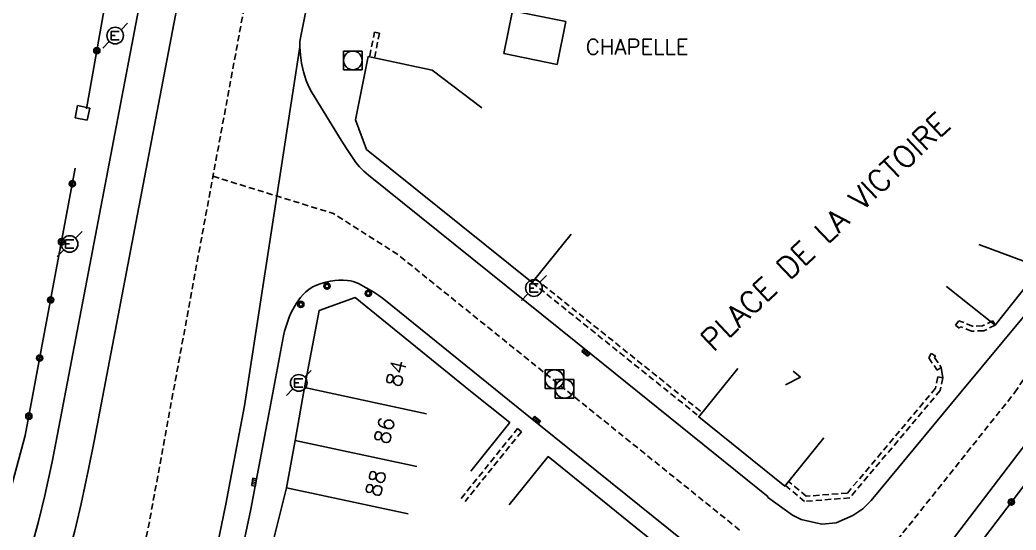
# Model space of a CAD drawing. Header units: millimetres. Extents: x 133000 to 134000, y 143000 to 144000.
# Drawn here: x 133261.5 to 133341.5, y 143894.6 to 143935.6 of the extents above; entities that cross this region are included whole.
import ezdxf
from ezdxf.enums import TextEntityAlignment as Align

# ---------------------------------------------------------------- set-up
doc = ezdxf.new("R2010")
doc.units = ezdxf.units.MM
doc.linetypes.add('DASHED', pattern=[0.75, 0.5, -0.25])
doc.layers.get('0').update_dxf_attribs({"linetype": 'CONTINUOUS'})
for name, color, linetype in [('W0001', 6, 'DASHED'), ('W0008', 7, 'CONTINUOUS'), ('W0100', 7, 'CONTINUOUS'), ('W0105', 7, 'CONTINUOUS'), ('W0112', 1, 'DASHED'), ('W0322', 7, 'CONTINUOUS'), ('W0400', 7, 'CONTINUOUS'), ('W0420', 7, 'CONTINUOUS'), ('W0471', 7, 'CONTINUOUS'), ('W0984', 7, 'CONTINUOUS'), ('W0989', 7, 'CONTINUOUS'), ('W0991', 7, 'CONTINUOUS'), ('W1102', 7, 'CONTINUOUS')]:
    doc.layers.add(name, color=color, linetype=linetype)
doc.styles.get("Standard").update_dxf_attribs({"font": 'romans.shx', "width": 0.85})

# ---------------------------------------------------------------- blocks, each defined once
blk = doc.blocks.new('T471')
for p, q in [((0.500001, 0.500001), (1.000002, 1.000002)), ((-0.333334, 0.333334), (-0.333334, -0.333334)), ((-0.333334, 0.333334), (0.333334, 0.333334)), ((-0.333334, 0), (0, 0)), ((-0.500001, -0.500001), (-1.000002, -1.000002)), ((-0.333334, -0.333334), (0.333334, -0.333334))]:
    blk.add_line(p, q)
blk.add_ellipse((0, 0), major_axis=(0.471405, 0.471405), ratio=1, start_param=5.497787144, end_param=11.780972451)
blk = doc.blocks.new('T400')
for p, q in [((-0.15, 0.3), (0.15, 0.3)), ((-0.15, -0.25), (-0.15, 0.3)), ((-0.15, 0.15), (0.15, 0.15)), ((-0.15, 0), (0.15, 0)), ((0.15, 0.3), (0.15, -0.25)), ((-0.15, -0.15), (0.15, -0.15)), ((-0.15, -0.25), (-0.15, -0.3)), ((-0.15, -0.3), (0.15, -0.3)), ((0.15, -0.3), (0.15, -0.25))]:
    blk.add_line(p, q)
blk = doc.blocks.new('t112o')
at = {"color": 0, "linetype": 'Continuous'}
for p, q in [((-0.5, 0.5), (0.5, 0.5)), ((-0.5, -0.5), (-0.5, 0.5)), ((0.5, 0.5), (0.5, -0.5)), ((0.5, -0.5), (-0.5, -0.5))]:
    blk.add_line(p, q, dxfattribs=at)
blk = doc.blocks.new('T420')
for p, q in [((0.75, 0.75), (-0.75, 0.75)), ((-0.75, 0.75), (-0.75, -0.75)), ((0.75, 0.75), (0.75, -0.75)), ((0.75, -0.75), (-0.75, -0.75))]:
    blk.add_line(p, q)
blk.add_ellipse((0, 0), major_axis=(-0.53, 0.53), ratio=1, start_param=3.926991, end_param=10.210176)
blk = doc.blocks.new('t322o')
at = {"color": 0, "linetype": 'Continuous'}
for radius in [0.25, 0.15]:
    blk.add_circle((0, 0), radius, dxfattribs=at)

msp = doc.modelspace()

# ---------------------------------------------------------------- linework, layer by layer
at = {"layer": 'W0001', "flags": 128}
for points in [[(133179.449, 143705.209), (133180.469, 143712.249), (133186.513, 143719.564), (133192.947, 143727.932), (133197.472, 143734.403), (133200.04, 143735.723), (133204.134, 143735.549), (133209.979, 143745.849), (133215.982, 143758.072), (133230.995, 143793.524), (133256.916, 143854.924), (133266.104, 143876.618), (133269.587, 143886.354), (133271.78, 143894.548), (133276.45, 143919.953), (133286.218, 143972.729), (133291.5, 144000)], [(133319.306, 143894.604), (133291.881, 143916.71), (133286.709, 143920.019), (133277.017, 143923.017)]]:
    msp.add_lwpolyline(points, dxfattribs=at)
at = {"layer": 'W0001'}
msp.add_lwpolyline([(133325.63, 143889.691), (133331.96, 143893.788), (133341.392, 143905.632), (133349.193, 143917.47)], dxfattribs=at)
at = {"layer": 'W0008'}
for points in [[(133283.21, 144000), (133280.255, 143984.514), (133271.17, 143937.094), (133264.542, 143902.306), (133264.101, 143900.085), (133263.521, 143897.379), (133263.017, 143895.282), (133262.159, 143892.146), (133261.469, 143889.816), (133260.518, 143886.777), (133259.889, 143884.85), (133259.24, 143882.93), (133258.967, 143882.171), (133258.675, 143881.42), (133257.665, 143878.971), (133255.021, 143872.713), (133246.942, 143853.74), (133234.943, 143825.092)], [(133237.701, 143823.933), (133249.698, 143852.576), (133257.775, 143871.545), (133260.426, 143877.818), (133261.452, 143880.307), (133261.769, 143881.123), (133262.065, 143881.945), (133262.728, 143883.907), (133263.367, 143885.866), (133264.331, 143888.944), (133265.037, 143891.326), (133265.915, 143894.538), (133266.438, 143896.716), (133267.03, 143899.48), (133267.479, 143901.734), (133274.109, 143936.533), (133283.193, 143983.952), (133286.425, 144000)], [(133299.87, 144000), (133292.954, 143963.995), (133287.985, 143937.917), (133284.892, 143938.409), (133284.064, 143934.261), (133284.004, 143933.838), (133283.993, 143933.411), (133284.038, 143932.749), (133284.131, 143932.093), (133284.284, 143931.399), (133284.491, 143930.72), (133284.686, 143930.244), (133284.932, 143929.792), (133287.325, 143925.907), (133287.743, 143925.24), (133288.215, 143924.513), (133288.488, 143924.132), (133288.791, 143923.774), (133289.139, 143923.422), (133289.512, 143923.098), (133307.516, 143908.623), (133321.591, 143897.272)], [(133283.993, 143933.411), (133279.543, 143904.575), (133278.412, 143898.519), (133278.055, 143896.692), (133277.186, 143892.521), (133276.821, 143890.891), (133276.423, 143889.275), (133275.891, 143887.285), (133275.325, 143885.304), (133274.68, 143883.212), (133273.991, 143881.139), (133273.355, 143879.368), (133272.67, 143877.608), (133270.699, 143872.78), (133269.313, 143869.468), (133260.687, 143849.171), (133260.036, 143847.644), (133244.425, 143810.718)], [(133346.143, 143919.598), (133345.83, 143918.706), (133344.583, 143915.274), (133343.69, 143913.624), (133337.089, 143905.709), (133329.867, 143896.979), (133329.213, 143896.293), (133328.408, 143895.76), (133327.064, 143895.182), (133325.924, 143895.069), (133324.244, 143895.446), (133323.542, 143895.792), (133321.557, 143897.229)], [(133317.019, 143891.937), (133302.088, 143903.974), (133290.727, 143913.154), (133290.342, 143913.445), (133289.938, 143913.711), (133289.328, 143914.066), (133288.703, 143914.394), (133288.494, 143914.486), (133288.278, 143914.558), (133288.056, 143914.609), (133287.83, 143914.64), (133287.485, 143914.661), (133287.139, 143914.66), (133286.794, 143914.638), (133286.451, 143914.595), (133286.07, 143914.519), (133285.697, 143914.41), (133285.335, 143914.27), (133284.987, 143914.098), (133284.723, 143913.934), (133284.478, 143913.743), (133284.255, 143913.526), (133284.057, 143913.286), (133283.729, 143912.814), (133283.428, 143912.324), (133283.271, 143912.021), (133283.143, 143911.705), (133282.764, 143910.566), (133282.673, 143910.211), (133281.547, 143904.2), (133280.415, 143898.136), (133280.054, 143896.288), (133279.179, 143892.09)], [(133342.782, 143902.165), (133335.45, 143892.544), (133334.639, 143891.166), (133334.325, 143889.654), (133334.353, 143888.254), (133334.932, 143886.919), (133335.863, 143885.766), (133338.147, 143883.845), (133359.033, 143866.886)]]:
    msp.add_lwpolyline(points, dxfattribs=at)
at = {"layer": 'W0100'}
for points in [[(133338.511, 143917.524), (133343.203, 143915.796), (133351.924, 143939.475), (133351.928, 143939.466), (133353.237, 143942.966), (133353.184, 143942.997), (133359.199, 143959.606), (133362.208, 143967.935), (133366.107, 143978.582), (133361.412, 143980.301)], [(133298.606, 143928.521), (133294.615, 143931.532), (133294.615, 143931.532), (133294.615, 143931.532), (133289.479, 143932.631), (133288.473, 143927.549), (133289.351, 143925.175), (133302.653, 143914.481), (133305.786, 143918.377)], [(133342.614, 143914.564), (133339.829, 143911.053), (133335.911, 143914.16), (133335.911, 143914.16), (133335.911, 143914.16), (133335.911, 143914.16), (133335.911, 143914.16), (133335.911, 143914.16), (133335.911, 143914.16), (133335.911, 143914.16), (133335.911, 143914.16), (133335.911, 143914.16), (133335.911, 143914.16), (133335.911, 143914.16), (133335.911, 143914.16), (133335.911, 143914.16), (133335.911, 143914.16), (133335.911, 143914.16), (133335.911, 143914.16), (133335.911, 143914.16), (133335.911, 143914.16), (133335.911, 143914.16), (133335.911, 143914.16), (133335.911, 143914.16), (133335.911, 143914.16), (133335.911, 143914.16), (133335.911, 143914.16), (133335.911, 143914.16), (133335.911, 143914.16), (133335.911, 143914.16), (133335.911, 143914.16), (133335.911, 143914.16), (133335.911, 143914.16), (133335.911, 143914.16), (133335.911, 143914.16), (133335.911, 143914.16), (133335.911, 143914.16), (133335.911, 143914.16), (133335.911, 143914.16), (133335.911, 143914.16), (133335.911, 143914.16), (133335.911, 143914.16), (133335.911, 143914.16), (133335.911, 143914.16), (133335.911, 143914.16), (133335.911, 143914.16), (133335.911, 143914.16), (133335.911, 143914.16), (133335.911, 143914.16), (133335.911, 143914.16), (133335.911, 143914.16), (133335.911, 143914.16), (133335.911, 143914.16), (133335.911, 143914.16), (133335.911, 143914.16), (133335.911, 143914.16), (133335.911, 143914.16), (133335.911, 143914.16), (133335.911, 143914.16), (133335.911, 143914.16), (133335.911, 143914.16), (133335.911, 143914.16), (133335.911, 143914.16), (133335.911, 143914.16), (133335.911, 143914.16), (133335.911, 143914.16), (133335.911, 143914.16), (133335.911, 143914.16), (133335.911, 143914.16), (133335.911, 143914.16), (133335.911, 143914.16), (133335.911, 143914.16), (133335.911, 143914.16), (133335.911, 143914.16), (133335.911, 143914.16), (133335.911, 143914.16), (133335.911, 143914.16), (133335.911, 143914.16), (133335.911, 143914.16), (133335.911, 143914.16), (133335.911, 143914.16), (133335.911, 143914.16), (133335.911, 143914.16), (133335.911, 143914.16), (133335.911, 143914.16), (133335.911, 143914.16), (133335.911, 143914.16), (133335.911, 143914.16), (133335.911, 143914.16), (133335.911, 143914.16), (133335.911, 143914.16), (133335.911, 143914.16), (133335.911, 143914.16), (133335.911, 143914.16), (133335.911, 143914.16), (133335.911, 143914.16), (133335.911, 143914.16), (133335.911, 143914.16), (133335.911, 143914.16), (133335.911, 143914.16), (133335.911, 143914.16), (133335.911, 143914.16), (133335.911, 143914.16), (133335.911, 143914.16), (133335.911, 143914.16), (133335.911, 143914.16), (133335.911, 143914.16), (133335.911, 143914.16), (133335.911, 143914.16), (133335.911, 143914.16), (133335.911, 143914.16), (133335.911, 143914.16), (133335.911, 143914.16), (133335.911, 143914.16), (133335.911, 143914.16), (133335.911, 143914.16), (133335.911, 143914.16)], [(133256.154, 143828.753), (133257.692, 143832.734), (133259.749, 143836.601), (133261.387, 143840.506), (133262.99, 143844.434), (133264.929, 143848.974), (133267.574, 143854.983), (133270.207, 143861.226), (133273.411, 143868.781), (133276.399, 143876.436), (133278.347, 143881.813), (133280.017, 143886.277), (133281.72, 143893.17), (133282.922, 143897.999), (133283.614, 143901.802), (133284.382, 143906.045), (133285.542, 143912.228), (133288.449, 143913.277), (133297.692, 143905.743), (133300.845, 143903.238), (133297.735, 143899.324)], [(133326.073, 143902.005), (133322.935, 143898.113), (133316.029, 143903.681), (133319.168, 143907.573), (133319.168, 143907.573), (133319.168, 143907.573), (133319.168, 143907.573), (133319.168, 143907.573), (133319.168, 143907.573), (133319.168, 143907.573), (133319.168, 143907.573), (133319.168, 143907.573), (133319.168, 143907.573), (133319.168, 143907.573), (133319.168, 143907.573), (133319.168, 143907.573), (133319.168, 143907.573), (133319.168, 143907.573), (133319.168, 143907.573), (133319.168, 143907.573), (133319.168, 143907.573), (133319.168, 143907.573), (133319.168, 143907.573), (133319.168, 143907.573), (133319.168, 143907.573), (133319.168, 143907.573), (133319.168, 143907.573), (133319.168, 143907.573), (133319.168, 143907.573), (133319.168, 143907.573), (133319.168, 143907.573), (133319.168, 143907.573), (133319.168, 143907.573), (133319.168, 143907.573), (133319.168, 143907.573), (133319.168, 143907.573), (133319.168, 143907.573), (133319.168, 143907.573), (133319.168, 143907.573), (133319.168, 143907.573), (133319.168, 143907.573), (133319.168, 143907.573), (133319.168, 143907.573), (133319.168, 143907.573), (133319.168, 143907.573), (133319.168, 143907.573), (133319.168, 143907.573), (133319.168, 143907.573), (133319.168, 143907.573), (133319.168, 143907.573), (133319.168, 143907.573), (133319.168, 143907.573), (133319.168, 143907.573), (133319.168, 143907.573), (133319.168, 143907.573), (133319.168, 143907.573), (133319.168, 143907.573), (133319.168, 143907.573), (133319.168, 143907.573), (133319.168, 143907.573), (133319.168, 143907.573), (133319.168, 143907.573), (133319.168, 143907.573), (133319.168, 143907.573), (133319.168, 143907.573), (133319.168, 143907.573), (133319.168, 143907.573), (133319.168, 143907.573), (133319.168, 143907.573), (133319.168, 143907.573), (133319.168, 143907.573), (133319.168, 143907.573), (133319.168, 143907.573), (133319.168, 143907.573), (133319.168, 143907.573), (133319.168, 143907.573), (133319.168, 143907.573), (133319.168, 143907.573), (133319.168, 143907.573), (133319.168, 143907.573), (133319.168, 143907.573), (133319.168, 143907.573), (133319.168, 143907.573), (133319.168, 143907.573), (133319.168, 143907.573), (133319.168, 143907.573), (133319.168, 143907.573), (133319.168, 143907.573), (133319.168, 143907.573), (133319.168, 143907.573), (133319.168, 143907.573), (133319.168, 143907.573), (133319.168, 143907.573), (133319.168, 143907.573), (133319.168, 143907.573), (133319.168, 143907.573), (133319.168, 143907.573), (133319.168, 143907.573), (133319.168, 143907.573), (133319.168, 143907.573), (133319.168, 143907.573), (133319.168, 143907.573), (133319.168, 143907.573), (133319.168, 143907.573), (133319.168, 143907.573), (133319.168, 143907.573), (133319.168, 143907.573), (133319.168, 143907.573), (133319.168, 143907.573), (133319.168, 143907.573), (133319.168, 143907.573), (133319.168, 143907.573), (133319.168, 143907.573), (133319.168, 143907.573), (133319.168, 143907.573), (133319.168, 143907.573), (133319.168, 143907.573), (133319.168, 143907.573), (133319.168, 143907.573), (133319.168, 143907.573)], [(133315.403, 143891.3), (133311.547, 143894.363), (133303.936, 143900.505), (133300.797, 143896.614)]]:
    msp.add_lwpolyline(points, dxfattribs=at)
at = {"layer": 'W0100', "flags": 128}
msp.add_lwpolyline([(133300.373, 143932.867), (133301.064, 143936.307), (133305.347, 143935.446), (133304.655, 143932.006)], close=True, dxfattribs=at)
at = {"layer": 'W0105'}
msp.add_line((133335.502, 143907.655), (133335.616, 143906.814), dxfattribs=at)
at = {"layer": 'W0112'}
for points in [[(133289.612, 143932.682), (133289.986, 143934.602), (133290.378, 143934.525), (133290.004, 143932.605)], [(133339.83, 143911.052), (133339.654, 143911.411), (133338.81, 143910.998), (133338.005, 143910.983), (133336.912, 143911.419), (133336.632, 143911.064), (133336.947, 143910.817), (133336.947, 143910.817), (133336.947, 143910.817), (133336.947, 143910.817), (133336.947, 143910.817), (133336.947, 143910.817), (133336.947, 143910.817), (133336.947, 143910.817), (133336.947, 143910.817), (133336.947, 143910.817), (133336.947, 143910.817), (133336.947, 143910.817), (133336.947, 143910.817), (133336.947, 143910.817), (133336.947, 143910.817), (133336.947, 143910.817), (133336.947, 143910.817), (133336.947, 143910.817), (133336.947, 143910.817), (133336.947, 143910.817), (133336.947, 143910.817), (133336.947, 143910.817), (133336.947, 143910.817), (133336.947, 143910.817), (133336.947, 143910.817), (133336.947, 143910.817), (133336.947, 143910.817), (133336.947, 143910.817), (133336.947, 143910.817), (133336.947, 143910.817), (133336.947, 143910.817), (133336.947, 143910.817), (133336.947, 143910.817), (133336.947, 143910.817), (133336.947, 143910.817), (133336.947, 143910.817), (133336.947, 143910.817), (133336.947, 143910.817), (133336.947, 143910.817), (133336.947, 143910.817), (133336.947, 143910.817), (133336.947, 143910.817), (133336.947, 143910.817), (133336.947, 143910.817), (133336.947, 143910.817), (133336.947, 143910.817), (133336.947, 143910.817), (133336.947, 143910.817), (133336.947, 143910.817), (133336.947, 143910.817), (133336.947, 143910.817), (133336.947, 143910.817), (133336.947, 143910.817), (133336.947, 143910.817), (133336.947, 143910.817), (133336.947, 143910.817), (133336.947, 143910.817), (133336.947, 143910.817), (133336.947, 143910.817), (133336.947, 143910.817), (133336.947, 143910.817), (133336.947, 143910.817), (133336.947, 143910.817), (133336.947, 143910.817), (133336.947, 143910.817), (133336.947, 143910.817), (133336.947, 143910.817), (133336.947, 143910.817), (133336.947, 143910.817), (133336.947, 143910.817), (133336.947, 143910.817), (133336.947, 143910.817), (133336.947, 143910.817), (133336.947, 143910.817), (133336.947, 143910.817), (133336.947, 143910.817), (133336.947, 143910.817), (133336.947, 143910.817), (133336.947, 143910.817), (133336.947, 143910.817), (133336.947, 143910.817), (133336.947, 143910.817), (133336.947, 143910.817), (133336.947, 143910.817), (133336.947, 143910.817), (133336.947, 143910.817), (133336.947, 143910.817), (133336.947, 143910.817), (133336.947, 143910.817), (133336.947, 143910.817), (133336.947, 143910.817), (133336.947, 143910.817), (133336.947, 143910.817), (133336.947, 143910.817), (133336.947, 143910.817), (133336.947, 143910.817), (133336.947, 143910.817), (133336.947, 143910.817), (133336.947, 143910.817), (133336.947, 143910.817), (133336.947, 143910.817), (133336.947, 143910.817), (133336.947, 143910.817), (133336.947, 143910.817), (133336.947, 143910.817), (133336.947, 143910.817), (133336.947, 143910.817), (133336.947, 143910.817), (133336.947, 143910.817), (133336.947, 143910.817), (133336.947, 143910.817), (133336.947, 143910.817), (133336.947, 143910.817), (133336.947, 143910.817)], [(133339.83, 143911.052), (133338.906, 143910.6), (133337.931, 143910.581), (133337.041, 143910.937), (133336.947, 143910.817), (133336.947, 143910.817), (133336.947, 143910.817), (133336.947, 143910.817), (133336.947, 143910.817), (133336.947, 143910.817), (133336.947, 143910.817), (133336.947, 143910.817), (133336.947, 143910.817), (133336.947, 143910.817), (133336.947, 143910.817), (133336.947, 143910.817), (133336.947, 143910.817), (133336.947, 143910.817), (133336.947, 143910.817), (133336.947, 143910.817), (133336.947, 143910.817), (133336.947, 143910.817), (133336.947, 143910.817), (133336.947, 143910.817), (133336.947, 143910.817), (133336.947, 143910.817), (133336.947, 143910.817), (133336.947, 143910.817), (133336.947, 143910.817), (133336.947, 143910.817), (133336.947, 143910.817), (133336.947, 143910.817), (133336.947, 143910.817), (133336.947, 143910.817), (133336.947, 143910.817), (133336.947, 143910.817), (133336.947, 143910.817), (133336.947, 143910.817), (133336.947, 143910.817), (133336.947, 143910.817), (133336.947, 143910.817), (133336.947, 143910.817), (133336.947, 143910.817), (133336.947, 143910.817), (133336.947, 143910.817), (133336.947, 143910.817), (133336.947, 143910.817), (133336.947, 143910.817), (133336.947, 143910.817), (133336.947, 143910.817), (133336.947, 143910.817), (133336.947, 143910.817), (133336.947, 143910.817), (133336.947, 143910.817), (133336.947, 143910.817), (133336.947, 143910.817), (133336.947, 143910.817), (133336.947, 143910.817), (133336.947, 143910.817), (133336.947, 143910.817), (133336.947, 143910.817), (133336.947, 143910.817), (133336.947, 143910.817), (133336.947, 143910.817), (133336.947, 143910.817), (133336.947, 143910.817), (133336.947, 143910.817), (133336.947, 143910.817), (133336.947, 143910.817), (133336.947, 143910.817), (133336.947, 143910.817), (133336.947, 143910.817), (133336.947, 143910.817), (133336.947, 143910.817), (133336.947, 143910.817), (133336.947, 143910.817), (133336.947, 143910.817), (133336.947, 143910.817), (133336.947, 143910.817), (133336.947, 143910.817), (133336.947, 143910.817), (133336.947, 143910.817), (133336.947, 143910.817), (133336.947, 143910.817), (133336.947, 143910.817), (133336.947, 143910.817), (133336.947, 143910.817), (133336.947, 143910.817), (133336.947, 143910.817), (133336.947, 143910.817), (133336.947, 143910.817), (133336.947, 143910.817), (133336.947, 143910.817), (133336.947, 143910.817), (133336.947, 143910.817), (133336.947, 143910.817), (133336.947, 143910.817), (133336.947, 143910.817), (133336.947, 143910.817), (133336.947, 143910.817), (133336.947, 143910.817), (133336.947, 143910.817), (133336.947, 143910.817), (133336.947, 143910.817), (133336.947, 143910.817), (133336.947, 143910.817), (133336.947, 143910.817), (133336.947, 143910.817), (133336.947, 143910.817), (133336.947, 143910.817), (133336.947, 143910.817), (133336.947, 143910.817), (133336.947, 143910.817), (133336.947, 143910.817), (133336.947, 143910.817), (133336.947, 143910.817), (133336.947, 143910.817), (133336.947, 143910.817), (133336.947, 143910.817), (133336.947, 143910.817)], [(133335.034, 143908.595), (133334.677, 143908.775), (133334.502, 143908.428), (133335.169, 143907.433), (133335.501, 143907.655), (133335.501, 143907.655), (133335.501, 143907.655), (133335.501, 143907.655), (133335.501, 143907.655), (133335.501, 143907.655), (133335.501, 143907.655), (133335.501, 143907.655), (133335.501, 143907.655), (133335.501, 143907.655), (133335.501, 143907.655), (133335.501, 143907.655), (133335.501, 143907.655), (133335.501, 143907.655), (133335.501, 143907.655), (133335.501, 143907.655), (133335.501, 143907.655), (133335.501, 143907.655), (133335.501, 143907.655), (133335.501, 143907.655), (133335.501, 143907.655), (133335.501, 143907.655), (133335.501, 143907.655), (133335.501, 143907.655), (133335.501, 143907.655), (133335.501, 143907.655), (133335.501, 143907.655), (133335.501, 143907.655), (133335.501, 143907.655), (133335.501, 143907.655), (133335.501, 143907.655), (133335.501, 143907.655), (133335.501, 143907.655), (133335.501, 143907.655), (133335.501, 143907.655), (133335.501, 143907.655), (133335.501, 143907.655), (133335.501, 143907.655), (133335.501, 143907.655), (133335.501, 143907.655), (133335.501, 143907.655), (133335.501, 143907.655), (133335.501, 143907.655), (133335.501, 143907.655), (133335.501, 143907.655), (133335.501, 143907.655), (133335.501, 143907.655), (133335.501, 143907.655), (133335.501, 143907.655), (133335.501, 143907.655), (133335.501, 143907.655), (133335.501, 143907.655), (133335.501, 143907.655), (133335.501, 143907.655), (133335.501, 143907.655), (133335.501, 143907.655), (133335.501, 143907.655), (133335.501, 143907.655), (133335.501, 143907.655), (133335.501, 143907.655), (133335.501, 143907.655), (133335.501, 143907.655), (133335.501, 143907.655), (133335.501, 143907.655), (133335.501, 143907.655), (133335.501, 143907.655), (133335.501, 143907.655), (133335.501, 143907.655), (133335.501, 143907.655), (133335.501, 143907.655), (133335.501, 143907.655), (133335.501, 143907.655), (133335.501, 143907.655), (133335.501, 143907.655), (133335.501, 143907.655), (133335.501, 143907.655), (133335.501, 143907.655), (133335.501, 143907.655), (133335.501, 143907.655), (133335.501, 143907.655), (133335.501, 143907.655), (133335.501, 143907.655), (133335.501, 143907.655), (133335.501, 143907.655), (133335.501, 143907.655), (133335.501, 143907.655), (133335.501, 143907.655), (133335.501, 143907.655), (133335.501, 143907.655), (133335.501, 143907.655), (133335.501, 143907.655), (133335.501, 143907.655), (133335.501, 143907.655), (133335.501, 143907.655), (133335.501, 143907.655), (133335.501, 143907.655), (133335.501, 143907.655), (133335.501, 143907.655), (133335.501, 143907.655), (133335.501, 143907.655), (133335.501, 143907.655), (133335.501, 143907.655), (133335.501, 143907.655), (133335.501, 143907.655), (133335.501, 143907.655), (133335.501, 143907.655), (133335.501, 143907.655), (133335.501, 143907.655), (133335.501, 143907.655), (133335.501, 143907.655), (133335.501, 143907.655), (133335.501, 143907.655), (133335.501, 143907.655), (133335.501, 143907.655), (133335.501, 143907.655), (133335.501, 143907.655)], [(133335.034, 143908.595), (133334.965, 143908.457), (133335.501, 143907.655), (133335.501, 143907.655), (133335.501, 143907.655), (133335.501, 143907.655), (133335.501, 143907.655), (133335.501, 143907.655), (133335.501, 143907.655), (133335.501, 143907.655), (133335.501, 143907.655), (133335.501, 143907.655), (133335.501, 143907.655), (133335.501, 143907.655), (133335.501, 143907.655), (133335.501, 143907.655), (133335.501, 143907.655), (133335.501, 143907.655), (133335.501, 143907.655), (133335.501, 143907.655), (133335.501, 143907.655), (133335.501, 143907.655), (133335.501, 143907.655), (133335.501, 143907.655), (133335.501, 143907.655), (133335.501, 143907.655), (133335.501, 143907.655), (133335.501, 143907.655), (133335.501, 143907.655), (133335.501, 143907.655), (133335.501, 143907.655), (133335.501, 143907.655), (133335.501, 143907.655), (133335.501, 143907.655), (133335.501, 143907.655), (133335.501, 143907.655), (133335.501, 143907.655), (133335.501, 143907.655), (133335.501, 143907.655), (133335.501, 143907.655), (133335.501, 143907.655), (133335.501, 143907.655), (133335.501, 143907.655), (133335.501, 143907.655), (133335.501, 143907.655), (133335.501, 143907.655), (133335.501, 143907.655), (133335.501, 143907.655), (133335.501, 143907.655), (133335.501, 143907.655), (133335.501, 143907.655), (133335.501, 143907.655), (133335.501, 143907.655), (133335.501, 143907.655), (133335.501, 143907.655), (133335.501, 143907.655), (133335.501, 143907.655), (133335.501, 143907.655), (133335.501, 143907.655), (133335.501, 143907.655), (133335.501, 143907.655), (133335.501, 143907.655), (133335.501, 143907.655), (133335.501, 143907.655), (133335.501, 143907.655), (133335.501, 143907.655), (133335.501, 143907.655), (133335.501, 143907.655), (133335.501, 143907.655), (133335.501, 143907.655), (133335.501, 143907.655), (133335.501, 143907.655), (133335.501, 143907.655), (133335.501, 143907.655), (133335.501, 143907.655), (133335.501, 143907.655), (133335.501, 143907.655), (133335.501, 143907.655), (133335.501, 143907.655), (133335.501, 143907.655), (133335.501, 143907.655), (133335.501, 143907.655), (133335.501, 143907.655), (133335.501, 143907.655), (133335.501, 143907.655), (133335.501, 143907.655), (133335.501, 143907.655), (133335.501, 143907.655), (133335.501, 143907.655), (133335.501, 143907.655), (133335.501, 143907.655), (133335.501, 143907.655), (133335.501, 143907.655), (133335.501, 143907.655), (133335.501, 143907.655), (133335.501, 143907.655), (133335.501, 143907.655), (133335.501, 143907.655), (133335.501, 143907.655), (133335.501, 143907.655), (133335.501, 143907.655), (133335.501, 143907.655), (133335.501, 143907.655), (133335.501, 143907.655), (133335.501, 143907.655), (133335.501, 143907.655), (133335.501, 143907.655), (133335.501, 143907.655), (133335.501, 143907.655), (133335.501, 143907.655), (133335.501, 143907.655), (133335.501, 143907.655), (133335.501, 143907.655), (133335.501, 143907.655), (133335.501, 143907.655), (133335.501, 143907.655), (133335.501, 143907.655), (133335.501, 143907.655), (133335.501, 143907.655), (133335.501, 143907.655)], [(133335.614, 143906.814), (133335.222, 143906.895), (133335.036, 143905.986), (133327.96, 143897.57), (133324.662, 143897.317), (133323.227, 143898.51), (133322.972, 143898.203), (133322.972, 143898.203), (133322.972, 143898.203), (133322.972, 143898.203), (133322.972, 143898.203), (133322.972, 143898.203), (133322.972, 143898.203), (133322.972, 143898.203), (133322.972, 143898.203), (133322.972, 143898.203), (133322.972, 143898.203), (133322.972, 143898.203), (133322.972, 143898.203), (133322.972, 143898.203), (133322.972, 143898.203), (133322.972, 143898.203), (133322.972, 143898.203), (133322.972, 143898.203), (133322.972, 143898.203), (133322.972, 143898.203), (133322.972, 143898.203), (133322.972, 143898.203), (133322.972, 143898.203), (133322.972, 143898.203), (133322.972, 143898.203), (133322.972, 143898.203), (133322.972, 143898.203), (133322.972, 143898.203), (133322.972, 143898.203), (133322.972, 143898.203), (133322.972, 143898.203), (133322.972, 143898.203), (133322.972, 143898.203), (133322.972, 143898.203), (133322.972, 143898.203), (133322.972, 143898.203), (133322.972, 143898.203), (133322.972, 143898.203), (133322.972, 143898.203), (133322.972, 143898.203), (133322.972, 143898.203), (133322.972, 143898.203), (133322.972, 143898.203), (133322.972, 143898.203), (133322.972, 143898.203), (133322.972, 143898.203), (133322.972, 143898.203), (133322.972, 143898.203), (133322.972, 143898.203), (133322.972, 143898.203), (133322.972, 143898.203), (133322.972, 143898.203), (133322.972, 143898.203), (133322.972, 143898.203), (133322.972, 143898.203), (133322.972, 143898.203), (133322.972, 143898.203), (133322.972, 143898.203), (133322.972, 143898.203), (133322.972, 143898.203), (133322.972, 143898.203), (133322.972, 143898.203), (133322.972, 143898.203), (133322.972, 143898.203), (133322.972, 143898.203), (133322.972, 143898.203), (133322.972, 143898.203), (133322.972, 143898.203), (133322.972, 143898.203), (133322.972, 143898.203), (133322.972, 143898.203), (133322.972, 143898.203), (133322.972, 143898.203), (133322.972, 143898.203), (133322.972, 143898.203), (133322.972, 143898.203), (133322.972, 143898.203), (133322.972, 143898.203), (133322.972, 143898.203), (133322.972, 143898.203), (133322.972, 143898.203), (133322.972, 143898.203), (133322.972, 143898.203), (133322.972, 143898.203), (133322.972, 143898.203), (133322.972, 143898.203), (133322.972, 143898.203), (133322.972, 143898.203), (133322.972, 143898.203), (133322.972, 143898.203), (133322.972, 143898.203), (133322.972, 143898.203), (133322.972, 143898.203), (133322.972, 143898.203), (133322.972, 143898.203), (133322.972, 143898.203), (133322.972, 143898.203), (133322.972, 143898.203), (133322.972, 143898.203), (133322.972, 143898.203), (133322.972, 143898.203), (133322.972, 143898.203), (133322.972, 143898.203), (133322.972, 143898.203), (133322.972, 143898.203), (133322.972, 143898.203), (133322.972, 143898.203), (133322.972, 143898.203), (133322.972, 143898.203), (133322.972, 143898.203), (133322.972, 143898.203), (133322.972, 143898.203), (133322.972, 143898.203), (133322.972, 143898.203)], [(133335.614, 143906.814), (133335.407, 143905.806), (133328.158, 143897.184), (133324.531, 143896.906), (133322.972, 143898.203), (133322.972, 143898.203), (133322.972, 143898.203), (133322.972, 143898.203), (133322.972, 143898.203), (133322.972, 143898.203), (133322.972, 143898.203), (133322.972, 143898.203), (133322.972, 143898.203), (133322.972, 143898.203), (133322.972, 143898.203), (133322.972, 143898.203), (133322.972, 143898.203), (133322.972, 143898.203), (133322.972, 143898.203), (133322.972, 143898.203), (133322.972, 143898.203), (133322.972, 143898.203), (133322.972, 143898.203), (133322.972, 143898.203), (133322.972, 143898.203), (133322.972, 143898.203), (133322.972, 143898.203), (133322.972, 143898.203), (133322.972, 143898.203), (133322.972, 143898.203), (133322.972, 143898.203), (133322.972, 143898.203), (133322.972, 143898.203), (133322.972, 143898.203), (133322.972, 143898.203), (133322.972, 143898.203), (133322.972, 143898.203), (133322.972, 143898.203), (133322.972, 143898.203), (133322.972, 143898.203), (133322.972, 143898.203), (133322.972, 143898.203), (133322.972, 143898.203), (133322.972, 143898.203), (133322.972, 143898.203), (133322.972, 143898.203), (133322.972, 143898.203), (133322.972, 143898.203), (133322.972, 143898.203), (133322.972, 143898.203), (133322.972, 143898.203), (133322.972, 143898.203), (133322.972, 143898.203), (133322.972, 143898.203), (133322.972, 143898.203), (133322.972, 143898.203), (133322.972, 143898.203), (133322.972, 143898.203), (133322.972, 143898.203), (133322.972, 143898.203), (133322.972, 143898.203), (133322.972, 143898.203), (133322.972, 143898.203), (133322.972, 143898.203), (133322.972, 143898.203), (133322.972, 143898.203), (133322.972, 143898.203), (133322.972, 143898.203), (133322.972, 143898.203), (133322.972, 143898.203), (133322.972, 143898.203), (133322.972, 143898.203), (133322.972, 143898.203), (133322.972, 143898.203), (133322.972, 143898.203), (133322.972, 143898.203), (133322.972, 143898.203), (133322.972, 143898.203), (133322.972, 143898.203), (133322.972, 143898.203), (133322.972, 143898.203), (133322.972, 143898.203), (133322.972, 143898.203), (133322.972, 143898.203), (133322.972, 143898.203), (133322.972, 143898.203), (133322.972, 143898.203), (133322.972, 143898.203), (133322.972, 143898.203), (133322.972, 143898.203), (133322.972, 143898.203), (133322.972, 143898.203), (133322.972, 143898.203), (133322.972, 143898.203), (133322.972, 143898.203), (133322.972, 143898.203), (133322.972, 143898.203), (133322.972, 143898.203), (133322.972, 143898.203), (133322.972, 143898.203), (133322.972, 143898.203), (133322.972, 143898.203), (133322.972, 143898.203), (133322.972, 143898.203), (133322.972, 143898.203), (133322.972, 143898.203), (133322.972, 143898.203), (133322.972, 143898.203), (133322.972, 143898.203), (133322.972, 143898.203), (133322.972, 143898.203), (133322.972, 143898.203), (133322.972, 143898.203), (133322.972, 143898.203), (133322.972, 143898.203), (133322.972, 143898.203), (133322.972, 143898.203), (133322.972, 143898.203), (133322.972, 143898.203), (133322.972, 143898.203)], [(133296.953, 143897.147), (133301.47, 143902.744), (133301.782, 143902.493), (133297.264, 143896.896)]]:
    msp.add_lwpolyline(points, dxfattribs=at)
at = {"layer": 'W0112', "flags": 128}
for points in [[(133302.904, 143914.793), (133316.262, 143904.076)], [(133302.653, 143914.481), (133316.012, 143903.764)]]:
    msp.add_lwpolyline(points, dxfattribs=at)
at = {"layer": 'W0322', "flags": 128}
for points in [[(133266.855, 143928.426), (133268.428, 143937.23)], [(133258.63, 143889.964), (133261.937, 143902.186), (133265.962, 143923.66)]]:
    msp.add_lwpolyline(points, dxfattribs=at)
at = {"layer": 'W0322'}
msp.add_lwpolyline([(133355.684, 143872.124), (133355.684, 143872.124), (133355.684, 143872.124), (133355.684, 143872.124), (133355.684, 143872.124), (133355.684, 143872.124), (133355.684, 143872.124), (133355.684, 143872.124), (133355.684, 143872.124), (133336.949, 143887.275), (133336.394, 143887.917), (133336.043, 143888.749), (133336.008, 143889.586), (133336.311, 143890.534), (133344.77, 143901.625), (133345.529, 143902.272), (133346.463, 143902.582), (133347.595, 143902.694), (133348.475, 143902.476), (133353.146, 143898.717)], dxfattribs=at)
at = {"layer": 'W1102', "flags": 128}
for points in [[(133294.162, 143903.94), (133284.382, 143906.045)], [(133293.394, 143899.697), (133283.614, 143901.802)], [(133292.702, 143895.894), (133282.922, 143897.999)]]:
    msp.add_lwpolyline(points, dxfattribs=at)

# ---------------------------------------------------------------- block references
at = {"layer": 'W0112', "rotation": 78.24368812800112}
msp.add_blockref('t112o', (133266.534, 143928.112), dxfattribs=at)
at = {"layer": 'W0322'}
for p, rotation in [((133267.691, 143933.102), 79.86379490120567), ((133265.73, 143922.422), 79.38423839145678), ((133264.855, 143917.754), 79.38423839145678), ((133286.176, 143914.199), 33.08000583151198), ((133289.486, 143913.614), 33.08000583151686), ((133263.98, 143913.085), 79.38423839145678), ((133284.073, 143912.724), 33.08000583150289), ((133263.105, 143908.416), 79.38423839145678), ((133262.23, 143903.747), 79.38423839145678), ((133341.13, 143896.852), 52.6677247439855)]:
    msp.add_blockref('t322o', p, dxfattribs=dict(at, rotation=rotation))
at = {"layer": 'W0400'}
for p, rotation in [((133306.969, 143908.871), 51.20200027572218), ((133303, 143903.431), 231.125502384766), ((133280.323, 143898.457), 349.4262547839428)]:
    msp.add_blockref('T400', p, dxfattribs=dict(at, rotation=rotation))
at = {"layer": 'W0420'}
for p in [(133288.249, 143932.33), (133304.437, 143906.714), (133305.254, 143905.949)]:
    msp.add_blockref('T420', p, dxfattribs=at)
at = {"layer": 'W0471'}
for p in [(133269.166, 143934.32), (133265.505, 143917.58), (133302.789, 143914.039), (133283.912, 143906.421)]:
    msp.add_blockref('T471', p, dxfattribs=at)

# ---------------------------------------------------------------- texts
at = {"layer": 'W0984'}
msp.add_text('CHAPELLE', height=1.25, dxfattribs=at).set_placement((133311.091, 143933.413), align=Align.MIDDLE)
at = {"layer": 'W0989'}
msp.add_text('PLACE DE LA VICTOIRE', height=1.75, rotation=43.52229, dxfattribs=at).set_placement((133326.174, 143918.566), align=Align.MIDDLE)
at = {"layer": 'W0991'}
for s, rotation, p in [('84', 76.08204, (133291.732, 143907.187)), ('7', 321.11826, (133323.514, 143906.638)), ('86', 76.08204, (133290.791, 143902.602)), ('88', 76.08204, (133290.085, 143898.369))]:
    msp.add_text(s, height=1.25, rotation=rotation, dxfattribs=at).set_placement(p, align=Align.MIDDLE)

doc.saveas('drawing.dxf')
